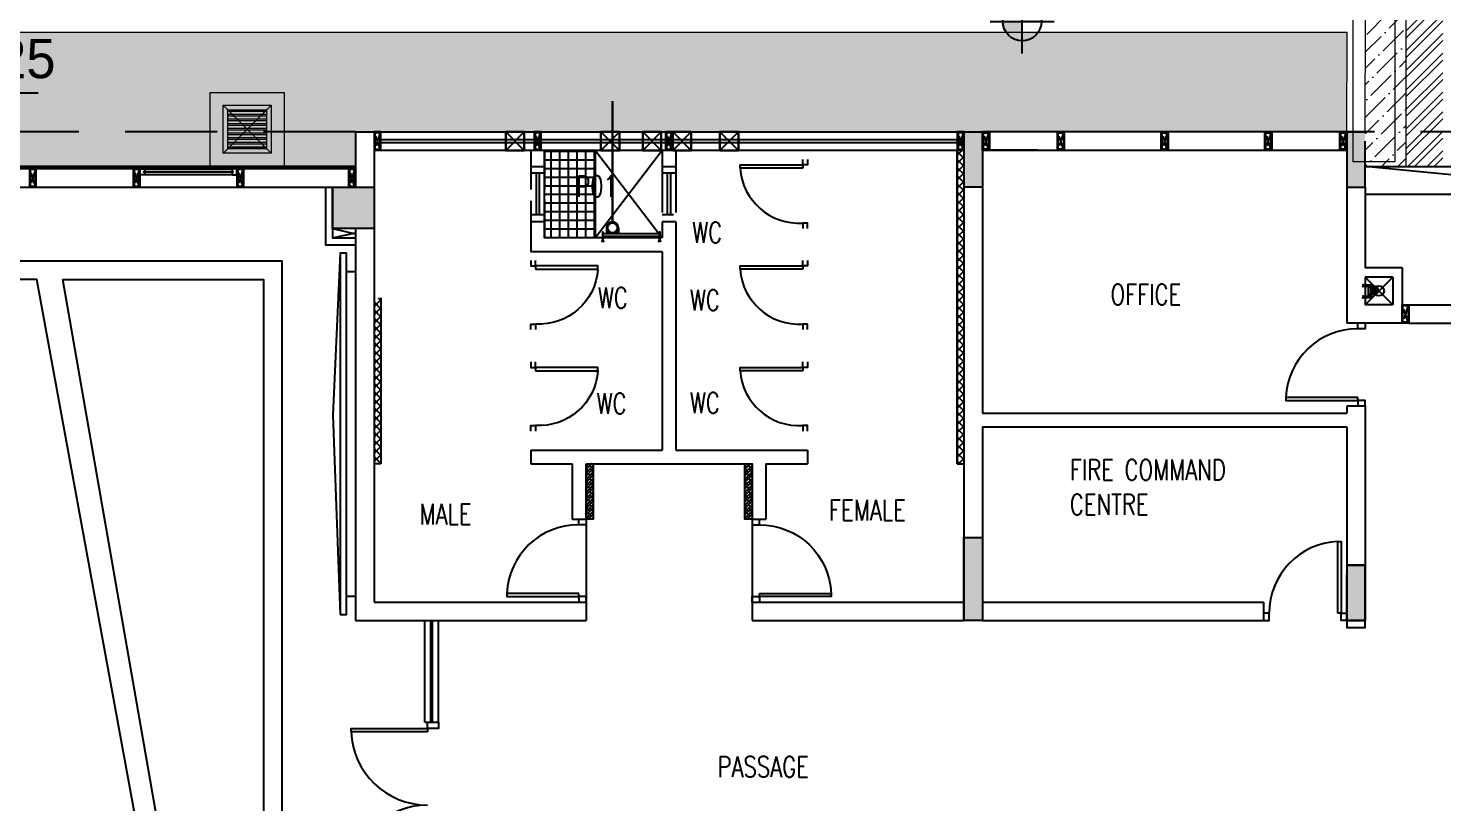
# Model space of a CAD drawing. Header units: millimetres. Extents: x 7964926 to 16080295, y -6277184 to -2986664.
# Drawn here: x 8205747 to 8221089, y -3097207 to -3088811 of the extents above; entities that cross this region are included whole.
import ezdxf

# ---------------------------------------------------------------- set-up
doc = ezdxf.new("R2010")
doc.units = ezdxf.units.MM
doc.header["$LTSCALE"] = 2000
doc.header["$MEASUREMENT"] = 0
for name, pattern in [('( Hidden )', [0.375, 0.25, -0.125]), ('1', [0, 0, 0]), ('DASHED2', [0.375, 0.25, -0.125]), ('HIDDEN', [0.375, 0.25, -0.125]), ('HIDDEN2', [0.1875, 0.125, -0.0625])]:
    doc.linetypes.add(name, pattern=pattern)
for name, color, linetype in [('a-chequered plate', 167, 'Continuous'), ('a-col', 8, 'DASHED2'), ('a-cutout', 8, 'Continuous'), ('a-door', 8, 'Continuous'), ('a-ele 0', 8, 'Continuous'), ('a-ele 1', 8, 'Continuous'), ('a-floor line', 1, 'Continuous'), ('a-furniture', 37, 'Continuous'), ('a-glazing', 5, 'Continuous'), ('a-hatch', 8, 'Continuous'), ('a-hatch wall', 8, 'Continuous'), ('a-parapet', 1, 'Continuous'), ('a-stair', 1, 'Continuous'), ('a-text m', 8, 'Continuous'), ('a-ventilator', 5, 'HIDDEN2'), ('a-wall', 8, 'Continuous'), ('a-window', 8, 'Continuous'), ('KGD-SHAFTBRACKET', 9, 'Continuous'), ('L-FL', 7, 'Continuous'), ('PS$Bracket', 8, 'Continuous'), ('PS$CUTOUT', 1, 'Continuous')]:
    doc.layers.add(name, color=color, linetype=linetype)
for name, color, linetype, lineweight in [('L - paving', 9, 'Continuous', 5), ('L-CHAMBERS', 50, 'Continuous', 5), ('L-ELE 2', 30, 'Continuous', 15), ('L-ELE 4', 27, 'Continuous', 9), ('L-HATCH-1', 9, 'Continuous', 5), ('L-Paver 400x400', 250, '1', 13), ('L-SHRUBS', 96, 'Continuous', 18), ('PS$RWP110', 11, 'Continuous', 30), ('PS$RWP75', 11, 'Continuous', 30), ('PS$WASTE PIPE', 31, 'Continuous', 30)]:
    doc.layers.add(name, color=color, linetype=linetype, lineweight=lineweight)
doc.styles.add('a-100 txt m', font='romans.shx', dxfattribs={"width": 0.75, "height": 300})
doc.styles.add('Century Gothic', font='GOTHIC.TTF')
doc.styles.get("Standard").update_dxf_attribs({"font": 'romans.shx', "width": 0.75})
pattern_1 = [(45, (7970919.61, -3271186.865), (-44.194174, 44.194174), []), (135, (7970919.61, -3271186.865), (-44.194174, -44.194174), [])]

# ---------------------------------------------------------------- blocks, each defined once
blk = doc.blocks.new('*U197')
at = {"layer": 'KGD-SHAFTBRACKET'}
for p, q in [((619, 14), (13, 14)), ((619, -14), (13, -14))]:
    blk.add_line(p, q, dxfattribs=at)
for points in [[(16, 74), (8, 65), (0, 74), (-4, 70), (3, 63), (3, -29), (13, -29), (13, 63), (20, 71)], [(633, 74), (624, 65), (616, 74), (613, 70), (619, 63), (619, -29), (629, -29), (629, 63), (636, 71)]]:
    blk.add_lwpolyline(points, close=True, dxfattribs=at)
blk = doc.blocks.new('WASTE PIPE')
at = {"layer": 'PS$Bracket'}
for p, q in [((-156723150, 25625337, -284), (-156723150, 25625282, -284)), ((-156723140, 25625337, -284), (-156723140, 25625282, -284)), ((-156723030, 25625337, -284), (-156723030, 25625282, -284)), ((-156723020, 25625337, -284), (-156723020, 25625282, -284))]:
    blk.add_line(p, q, dxfattribs=at)
blk.add_arc((-156723085, 25625337, -284), 65, 0.0332, 180.0332, dxfattribs=at)
at = {"layer": 'PS$WASTE PIPE', "ltscale": 2}
blk.add_circle((-156723085, 25625337, -284), 55, dxfattribs=at)
blk = doc.blocks.new('RWP75')
at = {"layer": 'PS$RWP75', "ltscale": 2}
h = blk.add_hatch(dxfattribs=at)
h.set_pattern_fill('ANSI31', color=250, scale=51136.363636, angle=809.8768, style=0)
h.set_pattern_definition([(44.8768254, (-170686.134, -530749.335), (4.51013145, -4.529565034), [])])
edge = h.paths.add_edge_path()
edge.add_ellipse((6666, 1616), major_axis=(-26.5, 26.6), ratio=1, start_angle=45, end_angle=225, ccw=False)
edge.add_ellipse((6666, 1616), major_axis=(-26.5, 26.6), ratio=1, start_angle=-135, end_angle=45, ccw=False)
at = {"linetype": 'Continuous', "ltscale": 2}
for radius in [37.5, 35.2]:
    blk.add_circle((6666, 1616), radius, dxfattribs=at)
at = {"layer": 'PS$Bracket'}
for p, q in [((6622, 1616), (6622, 1653)), ((6629, 1616), (6629, 1653)), ((6704, 1616), (6704, 1653)), ((6711, 1616), (6711, 1653))]:
    blk.add_line(p, q, dxfattribs=at)
blk.add_arc((6666, 1616), 44.3, 179.8768, 359.8768, dxfattribs=at)
at = {"layer": 'PS$RWP110', "color": 8, "linetype": 'ByBlock', "ltscale": 0.2}
for p, q in [((6618, 1663), (6618, 1660)), ((6619, 1665), (6632, 1665)), ((6623, 1667), (6623, 1665)), ((6623, 1663), (6623, 1660)), ((6624, 1669), (6627, 1669)), ((6628, 1667), (6628, 1665)), ((6628, 1663), (6628, 1660)), ((6633, 1663), (6633, 1660)), ((6700, 1663), (6700, 1659)), ((6713, 1664), (6701, 1664)), ((6704, 1663), (6704, 1659)), ((6704, 1667), (6704, 1664)), ((6709, 1668), (6706, 1668)), ((6710, 1667), (6710, 1664)), ((6710, 1663), (6710, 1659)), ((6715, 1663), (6715, 1659))]:
    blk.add_line(p, q, dxfattribs=at)
for centre, start, end in [((6619, 1663), 89.8768, 179.8768), ((6622, 1663), 359.8768, 89.8768), ((6624, 1667), 89.8768, 179.8768), ((6624, 1663), 89.8768, 179.8768), ((6627, 1667), 359.8768, 89.8768), ((6627, 1663), 359.8768, 89.8768), ((6629, 1663), 89.8768, 179.8768), ((6632, 1663), 359.8768, 89.8768), ((6701, 1663), 89.8768, 179.8768), ((6703, 1663), 359.8768, 89.8768), ((6706, 1667), 89.8768, 179.8768), ((6706, 1663), 89.8768, 179.8768), ((6709, 1667), 359.8768, 89.8768), ((6709, 1663), 359.8768, 89.8768), ((6711, 1663), 89.8768, 179.8768), ((6713, 1663), 359.8768, 89.8768)]:
    blk.add_arc(centre, 1.23, start, end, dxfattribs=at)
blk = doc.blocks.new('*U195')
at = {"layer": 'KGD-SHAFTBRACKET'}
for p, q in [((619, 14), (505, 14)), ((619, -14), (505, -14))]:
    blk.add_line(p, q, dxfattribs=at)
for points in [[(509, 74), (500, 65), (492, 74), (489, 70), (495, 63), (495, -29), (505, -29), (505, 63), (512, 71)], [(633, 74), (624, 65), (616, 74), (613, 70), (619, 63), (619, -29), (629, -29), (629, 63), (636, 71)]]:
    blk.add_lwpolyline(points, close=True, dxfattribs=at)
blk = doc.blocks.new('d900 100wl')
blk.add_lwpolyline([(95, 80), (95, 859), (60, 859), (60, 80)], close=True)
for points in [[(0, 0), (60, 0), (60, 80), (0, 80)], [(900, 0), (840, 0), (840, 80), (900, 80)]]:
    blk.add_lwpolyline(points)
blk.add_arc((60, 80), 780, 0, 87.4282)
blk = doc.blocks.new('A$C5C3E1B7C')
at = {"layer": 'a-door'}
for points in [[(0, 750), (0, 690), (50, 690), (50, 750)], [(0, 0), (0, 60), (50, 60), (50, 0)]]:
    blk.add_lwpolyline(points, dxfattribs=at)
blk.add_lwpolyline([(50, 95), (729, 95), (729, 60), (50, 60)], close=True, dxfattribs=at)
blk.add_arc((90, 50), 641, 3.9943, 93.5585, dxfattribs=at)
blk = doc.blocks.new('DFR1800')
for points in [[(105, 120), (105, 949), (70, 949), (70, 120)], [(1695, 120), (1695, 949), (1730, 949), (1730, 120)]]:
    blk.add_lwpolyline(points, close=True)
for points in [[(0, 0), (70, 0), (70, 120), (0, 120)], [(1800, 0), (1730, 0), (1730, 120), (1800, 120)]]:
    blk.add_lwpolyline(points)
for centre, start, end in [((70, 120), 359.9998, 87.7909), ((1730, 120), 92.2091, 180.0002)]:
    blk.add_arc(centre, 830, start, end)
blk = doc.blocks.new('*U225')
blk.add_lwpolyline([(805, 80), (805, 859), (840, 859), (840, 80)], close=True)
for points in [[(0, 0), (60, 0), (60, 80), (0, 80)], [(900, 0), (840, 0), (840, 80), (900, 80)]]:
    blk.add_lwpolyline(points)
blk.add_arc((840, 80), 780, 92.5718, 180)
blk = doc.blocks.new('V600')
for p, q in [((25, 100), (625, 100)), ((100, 100), (100, -50)), ((550, 100), (550, -50)), ((25, -50), (625, -50))]:
    blk.add_line(p, q)
at = {"linetype": 'HIDDEN'}
for p, q in [((100, 42.5), (550, 42.5)), ((100, 7.5), (550, 7.5))]:
    blk.add_line(p, q, dxfattribs=at)
blk = doc.blocks.new('CLUB HOUSE')
at = {"layer": 'a-chequered plate'}
h = blk.add_hatch(dxfattribs=at)
h.set_pattern_fill('NET', color=256, scale=750)
h.set_pattern_definition([(0, (8245450.72, -3209392.37), (0, 93.75), []), (90, (8245450.72, -3209392.37), (-93.75, 6e-15), [])])
h.paths.add_polyline_path([(8234626, -3208217), (8234076, -3208217), (8234076, -3207267), (8234626, -3207267)])
at = {"layer": 'a-furniture'}
h = blk.add_hatch(dxfattribs=at)
h.set_pattern_fill('ANSI38', color=256, scale=200)
h.set_pattern_definition([(45, (7097843.437, -3785685.534), (-17.67766953, 17.67766953), []), (135, (7097843.437, -3785685.534), (-53.0330086, 17.67766953), [62.5, -37.5])])
h.paths.add_polyline_path([(8234526, -3210667), (8234603, -3210667), (8234603, -3211267), (8234526, -3211267)])
h = blk.add_hatch(dxfattribs=at)
h.set_pattern_fill('ANSI38', color=256, scale=200)
h.set_pattern_definition([(45, (7099565.82, -3785685.534), (-17.67766953, 17.67766953), []), (135, (7099565.82, -3785685.534), (-53.0330086, 17.67766953), [62.5, -37.5])])
h.paths.add_polyline_path([(8236248, -3210667), (8236326, -3210667), (8236326, -3211267), (8236248, -3211267)])
at = {"layer": 'a-hatch'}
h = blk.add_hatch(color=256, dxfattribs=at)
h.dxf.hatch_style = 1
h.paths.add_polyline_path([(8238826, -3207067), (8238626, -3207067), (8238626, -3207667), (8238826, -3207667)])
h = blk.add_hatch(color=256, dxfattribs=at)
h.dxf.hatch_style = 1
h.paths.add_polyline_path([(8242976, -3207067), (8242776, -3207067), (8242776, -3207667), (8242976, -3207667)])
h = blk.add_hatch(dxfattribs=at)
h.set_pattern_fill('ANSI37', color=256, scale=500)
h.set_pattern_definition(pattern_1)
h.paths.add_polyline_path([(8238551, -3210667), (8238626, -3210667), (8238626, -3207267), (8238551, -3207267)])
h = blk.add_hatch(color=256, dxfattribs=at)
h.dxf.hatch_style = 1
h.paths.add_polyline_path([(8231776, -3207667), (8231776, -3208117), (8232226, -3208117), (8232226, -3207667)])
h = blk.add_hatch(dxfattribs=at)
h.set_pattern_fill('ANSI37', color=256, scale=500)
h.set_pattern_definition(pattern_1)
h.paths.add_polyline_path([(8232226, -3210667), (8232301, -3210667), (8232301, -3208867), (8232226, -3208867)])
h = blk.add_hatch(color=256, dxfattribs=at)
h.dxf.hatch_style = 1
h.paths.add_polyline_path([(8238626, -3212367), (8238826, -3212367), (8238826, -3211467), (8238626, -3211467)])
h = blk.add_hatch(color=256, dxfattribs=at)
h.dxf.hatch_style = 1
h.paths.add_polyline_path([(8242776, -3211767), (8242976, -3211767), (8242976, -3212367), (8242776, -3212367)])
blk.add_lwpolyline([(8238625, -3211467), (8238825, -3211467), (8238825, -3212367), (8238625, -3212367)], close=True)
at = {"layer": 'a-chequered plate'}
blk.add_lwpolyline([(8234626, -3208217), (8234076, -3208217), (8234076, -3207267), (8234626, -3207267)], close=True, dxfattribs=at)
at = {"layer": 'a-col'}
for points in [[(8238626, -3207067), (8238826, -3207067), (8238826, -3207667), (8238626, -3207667)], [(8242776, -3207667), (8242976, -3207667), (8242976, -3207067), (8242776, -3207067)], [(8231776, -3207667), (8232226, -3207667), (8232226, -3208117), (8231776, -3208117)], [(8238626, -3211467), (8238826, -3211467), (8238826, -3212367), (8238626, -3212367)], [(8242776, -3211767), (8242976, -3211767), (8242976, -3212367), (8242776, -3212367)]]:
    blk.add_lwpolyline(points, close=True, dxfattribs=at)
at = {"layer": 'a-cutout', "linetype": 'HIDDEN', "ltscale": 500}
for p, q in [((8234626, -3208217), (8235351, -3207267)), ((8234626, -3207267), (8235351, -3208217))]:
    blk.add_line(p, q, dxfattribs=at)
at = {"layer": 'a-cutout'}
for p, q in [((8243276, -3208642), (8242976, -3208942)), ((8242976, -3208642), (8243276, -3208942))]:
    blk.add_line(p, q, dxfattribs=at)
at = {"layer": 'a-ele 0', "linetype": 'HIDDEN', "ltscale": 0.3}
for p, q in [((8232291, -3207077), (8232236, -3207257)), ((8232291, -3207257), (8232236, -3207077)), ((8234028, -3207077), (8233973, -3207257)), ((8234028, -3207257), (8233973, -3207077)), ((8235453, -3207077), (8235398, -3207257)), ((8235453, -3207257), (8235398, -3207077)), ((8238616, -3207077), (8238561, -3207257)), ((8238616, -3207257), (8238561, -3207077)), ((8238891, -3207077), (8238836, -3207257)), ((8238891, -3207257), (8238836, -3207077)), ((8239703, -3207077), (8239648, -3207257)), ((8239703, -3207257), (8239648, -3207077)), ((8240828, -3207077), (8240773, -3207257)), ((8240828, -3207257), (8240773, -3207077)), ((8241953, -3207077), (8241898, -3207257)), ((8241953, -3207257), (8241898, -3207077)), ((8242766, -3207077), (8242711, -3207257)), ((8242766, -3207257), (8242711, -3207077)), ((8228553, -3207477), (8228498, -3207657)), ((8228553, -3207657), (8228498, -3207477)), ((8229678, -3207477), (8229623, -3207657)), ((8229678, -3207657), (8229623, -3207477)), ((8230803, -3207477), (8230748, -3207657)), ((8230803, -3207657), (8230748, -3207477)), ((8232016, -3207657), (8231961, -3207477)), ((8232016, -3207477), (8231961, -3207657)), ((8243441, -3208952), (8243386, -3209132)), ((8243441, -3209132), (8243386, -3208952))]:
    blk.add_line(p, q, dxfattribs=at)
at = {"layer": 'a-ele 0', "color": 30}
for points in [[(8232301, -3207067), (8232226, -3207067), (8232226, -3207267), (8232301, -3207267)], [(8232291, -3207077), (8232236, -3207077), (8232236, -3207257), (8232291, -3207257)], [(8234038, -3207067), (8233963, -3207067), (8233963, -3207267), (8234038, -3207267)], [(8234028, -3207077), (8233973, -3207077), (8233973, -3207257), (8234028, -3207257)], [(8235463, -3207067), (8235388, -3207067), (8235388, -3207267), (8235463, -3207267)], [(8235453, -3207077), (8235398, -3207077), (8235398, -3207257), (8235453, -3207257)], [(8238626, -3207067), (8238551, -3207067), (8238551, -3207267), (8238626, -3207267)], [(8238616, -3207077), (8238561, -3207077), (8238561, -3207257), (8238616, -3207257)], [(8238826, -3207067), (8238901, -3207067), (8238901, -3207267), (8238826, -3207267)], [(8238836, -3207077), (8238891, -3207077), (8238891, -3207257), (8238836, -3207257)], [(8239638, -3207067), (8239713, -3207067), (8239713, -3207267), (8239638, -3207267)], [(8239648, -3207077), (8239703, -3207077), (8239703, -3207257), (8239648, -3207257)], [(8240763, -3207067), (8240838, -3207067), (8240838, -3207267), (8240763, -3207267)], [(8240773, -3207077), (8240828, -3207077), (8240828, -3207257), (8240773, -3207257)], [(8241888, -3207067), (8241963, -3207067), (8241963, -3207267), (8241888, -3207267)], [(8241898, -3207077), (8241953, -3207077), (8241953, -3207257), (8241898, -3207257)], [(8242701, -3207067), (8242776, -3207067), (8242776, -3207267), (8242701, -3207267)], [(8242711, -3207077), (8242766, -3207077), (8242766, -3207257), (8242711, -3207257)], [(8228563, -3207467), (8228488, -3207467), (8228488, -3207667), (8228563, -3207667)], [(8228553, -3207477), (8228498, -3207477), (8228498, -3207657), (8228553, -3207657)], [(8229688, -3207467), (8229613, -3207467), (8229613, -3207667), (8229688, -3207667)], [(8229678, -3207477), (8229623, -3207477), (8229623, -3207657), (8229678, -3207657)], [(8230813, -3207467), (8230738, -3207467), (8230738, -3207667), (8230813, -3207667)], [(8230803, -3207477), (8230748, -3207477), (8230748, -3207657), (8230803, -3207657)], [(8232026, -3207467), (8231951, -3207467), (8231951, -3207667), (8232026, -3207667)], [(8232016, -3207477), (8231961, -3207477), (8231961, -3207657), (8232016, -3207657)], [(8243376, -3208942), (8243451, -3208942), (8243451, -3209142), (8243376, -3209142)], [(8243376, -3208942), (8243451, -3208942), (8243451, -3209142), (8243376, -3209142)], [(8243386, -3208952), (8243441, -3208952), (8243441, -3209132), (8243386, -3209132)], [(8243386, -3208952), (8243441, -3208952), (8243441, -3209132), (8243386, -3209132)]]:
    blk.add_lwpolyline(points, close=True, dxfattribs=at)
at = {"layer": 'a-ele 1', "linetype": 'HIDDEN', "ltscale": 2}
for p, q in [((8232026, -3207067), (8212376, -3207067)), ((8249076, -3207067), (8242976, -3207067))]:
    blk.add_line(p, q, dxfattribs=at)
at = {"layer": 'a-ele 1', "linetype": 'HIDDEN', "ltscale": 1000}
for points in [[(8242976, -3207442), (8249076, -3207442)], [(8242976, -3207742), (8249076, -3207742)]]:
    blk.add_lwpolyline(points, dxfattribs=at)
at = {"layer": 'a-floor line'}
for p, q in [((8234526, -3211267), (8234526, -3212167)), ((8234526, -3211267), (8234526, -3212167)), ((8236326, -3211267), (8236326, -3212167)), ((8236326, -3211267), (8236326, -3212167))]:
    blk.add_line(p, q, dxfattribs=at)
at = {"layer": 'a-furniture'}
for p, q in [((8239426, -3207267), (8238826, -3207267)), ((8231776, -3208117), (8232026, -3208173)), ((8231776, -3208217), (8232026, -3208162)), ((8231926, -3208581), (8232026, -3208581)), ((8231926, -3212101), (8232026, -3212101))]:
    blk.add_line(p, q, dxfattribs=at)
for points in [[(8231701, -3207667), (8231701, -3208292), (8232026, -3208292)], [(8231776, -3207667), (8231776, -3208217), (8232026, -3208217)], [(8231860, -3208382), (8231779, -3210138), (8231860, -3212299)], [(8242776, -3212367), (8242776, -3212442), (8242976, -3212442), (8242976, -3212367)]]:
    blk.add_lwpolyline(points, dxfattribs=at)
for points in [[(8231860, -3212299), (8231926, -3212299), (8231926, -3208382), (8231860, -3208382)], [(8234526, -3210667), (8234603, -3210667), (8234603, -3211267), (8234526, -3211267)], [(8236248, -3210667), (8236326, -3210667), (8236326, -3211267), (8236248, -3211267)]]:
    blk.add_lwpolyline(points, close=True, dxfattribs=at)
at = {"layer": 'a-glazing'}
for p, q in [((8232301, -3207067), (8233963, -3207067)), ((8232301, -3207152), (8233963, -3207152)), ((8232301, -3207182), (8233963, -3207182)), ((8234038, -3207067), (8235388, -3207067)), ((8234038, -3207152), (8235388, -3207152)), ((8234038, -3207182), (8235388, -3207182)), ((8235463, -3207067), (8238551, -3207067)), ((8235463, -3207152), (8238551, -3207152)), ((8235463, -3207182), (8238551, -3207182)), ((8232301, -3207267), (8233963, -3207267)), ((8234038, -3207267), (8238551, -3207267)), ((8232026, -3207442), (8212751, -3207442)), ((8232026, -3207450), (8212759, -3207450)), ((8232026, -3207459), (8212768, -3207459)), ((8235501, -3207517), (8235351, -3207517)), ((8235476, -3207967), (8235351, -3207967)), ((8232776, -3213467), (8232776, -3212367)), ((8232841, -3213467), (8232841, -3212367)), ((8232861, -3213467), (8232861, -3212367)), ((8232926, -3213467), (8232926, -3212367)), ((8232776, -3213467), (8232926, -3213467))]:
    blk.add_line(p, q, dxfattribs=at)
at = {"layer": 'a-glazing', "linetype": 'HIDDEN'}
for p, q in [((8235351, -3207442), (8235351, -3208042)), ((8235407, -3207517), (8235407, -3207967)), ((8235442, -3207517), (8235442, -3207967)), ((8235501, -3207442), (8235501, -3208042))]:
    blk.add_line(p, q, dxfattribs=at)
at = {"layer": 'a-hatch'}
blk.add_line((8232301, -3208867), (8232301, -3210667), dxfattribs=at)
for points in [[(8238551, -3210667), (8238626, -3210667), (8238626, -3207267), (8238551, -3207267)], [(8242976, -3211767), (8242776, -3211767), (8242776, -3212367), (8242976, -3212367)]]:
    blk.add_lwpolyline(points, close=True, dxfattribs=at)
blk.add_circle((8243126, -3208792), 55, dxfattribs=at)
at = {"layer": 'a-hatch wall'}
for p, q in [((8238551, -3210667), (8238551, -3207267)), ((8238551, -3210667), (8238551, -3207267)), ((8232301, -3208867), (8232301, -3210667)), ((8232301, -3210667), (8232226, -3210667)), ((8238551, -3210667), (8238626, -3210667))]:
    blk.add_line(p, q, dxfattribs=at)
at = {"layer": 'a-parapet'}
for p, q in [((8232026, -3207467), (8212776, -3207467)), ((8212976, -3207667), (8232026, -3207667))]:
    blk.add_line(p, q, dxfattribs=at)
for points in [[(8242776, -3207067), (8238826, -3207067)], [(8238826, -3207267), (8242776, -3207267)], [(8243451, -3208942), (8245426, -3208942)], [(8243451, -3209142), (8245426, -3209142)]]:
    blk.add_lwpolyline(points, dxfattribs=at)
at = {"layer": 'a-stair'}
blk.add_line((8246026, -3207742), (8242976, -3207442), dxfattribs=at)
at = {"layer": 'a-wall'}
for p, q in [((8232026, -3207067), (8232226, -3207067)), ((8232026, -3207067), (8232026, -3207667)), ((8238826, -3207067), (8238826, -3210117)), ((8242776, -3207067), (8242776, -3209142)), ((8242776, -3207067), (8242976, -3207067)), ((8232226, -3207267), (8232226, -3212167)), ((8233926, -3207267), (8233926, -3207442)), ((8234076, -3207267), (8234076, -3207442)), ((8235351, -3207267), (8235351, -3207442)), ((8235501, -3207267), (8235501, -3207442)), ((8238626, -3212167), (8238626, -3207267)), ((8233926, -3207442), (8234076, -3207442)), ((8235351, -3207442), (8235501, -3207442)), ((8242976, -3207667), (8242976, -3208542)), ((8232026, -3208117), (8232026, -3212367)), ((8233926, -3208042), (8233926, -3208367)), ((8234076, -3208042), (8233926, -3208042)), ((8234076, -3208042), (8234076, -3208217)), ((8235351, -3208042), (8235351, -3208217)), ((8235501, -3208042), (8235351, -3208042)), ((8235501, -3208042), (8235501, -3210517)), ((8235351, -3208217), (8234076, -3208217)), ((8235351, -3208217), (8234076, -3208217)), ((8235351, -3208367), (8233926, -3208367)), ((8235351, -3208367), (8233926, -3208367)), ((8235351, -3208367), (8235351, -3210517)), ((8243376, -3208542), (8242976, -3208542)), ((8243376, -3208542), (8243376, -3209142)), ((8242976, -3208642), (8242976, -3208942)), ((8243276, -3208642), (8242976, -3208642)), ((8243276, -3208642), (8243276, -3208942)), ((8243276, -3208942), (8242976, -3208942)), ((8243376, -3209142), (8242776, -3209142)), ((8238826, -3210117), (8242776, -3210117)), ((8242776, -3210042), (8242776, -3210117)), ((8242976, -3210042), (8242776, -3210042)), ((8242976, -3210042), (8242976, -3212367)), ((8238826, -3210267), (8242776, -3210267)), ((8238826, -3210267), (8238826, -3212167)), ((8242776, -3210267), (8242776, -3212367)), ((8233926, -3210517), (8233926, -3210667)), ((8233926, -3210517), (8235351, -3210517)), ((8235501, -3210517), (8236926, -3210517)), ((8236926, -3210517), (8236926, -3210667)), ((8233926, -3210667), (8234376, -3210667)), ((8234376, -3210667), (8234376, -3211267)), ((8234526, -3210667), (8234526, -3211267)), ((8234526, -3210667), (8236326, -3210667)), ((8236326, -3210667), (8236326, -3211267)), ((8236476, -3210667), (8236476, -3211267)), ((8236476, -3210667), (8236926, -3210667)), ((8234376, -3211267), (8234526, -3211267)), ((8236326, -3211267), (8236476, -3211267)), ((8232226, -3212167), (8234526, -3212167)), ((8234526, -3212167), (8234526, -3212367)), ((8236326, -3212167), (8236326, -3212367)), ((8236326, -3212167), (8238626, -3212167)), ((8238825, -3212167), (8241876, -3212167)), ((8241876, -3212367), (8241876, -3212167)), ((8232026, -3212367), (8234526, -3212367)), ((8236326, -3212367), (8238626, -3212367)), ((8236326, -3212367), (8238626, -3212367)), ((8238826, -3212367), (8241876, -3212367)), ((8242776, -3212367), (8242976, -3212367))]:
    blk.add_line(p, q, dxfattribs=at)
at = {"layer": 'a-window'}
for p, q in [((8229740, -3207467), (8230686, -3207467)), ((8230686, -3207532), (8229740, -3207532))]:
    blk.add_line(p, q, dxfattribs=at)
for points in [[(8229688, -3207467), (8229740, -3207467), (8229740, -3207497), (8229730, -3207497), (8229730, -3207503), (8229740, -3207503), (8229740, -3207532), (8229688, -3207532)], [(8230696, -3207503), (8229730, -3207503), (8229730, -3207497), (8230696, -3207497)], [(8230738, -3207467), (8230686, -3207467), (8230686, -3207497), (8230696, -3207497), (8230696, -3207503), (8230686, -3207503), (8230686, -3207532), (8230738, -3207532)]]:
    blk.add_lwpolyline(points, close=True, dxfattribs=at)
at = {"layer": 'a-door', "color": 2, "rotation": 180}
for p in [(8236926, -3207367), (8236926, -3208462), (8236926, -3209562)]:
    blk.add_blockref('A$C5C3E1B7C', p, dxfattribs=at)
at = {"layer": 'a-door', "color": 2, "xscale": -1, "rotation": 180}
for p in [(8233926, -3208462), (8233926, -3209562)]:
    blk.add_blockref('A$C5C3E1B7C', p, dxfattribs=at)
at = {"layer": 'a-door'}
for p, rotation in [((8242976, -3210042), 89.99999999999997), ((8234526, -3212167), 90)]:
    blk.add_blockref('d900 100wl', p, dxfattribs=dict(at, rotation=rotation))
at = {"layer": 'a-door', "xscale": -1, "rotation": 270}
blk.add_blockref('d900 100wl', (8236326, -3212167), dxfattribs=at)
blk.add_blockref('d900 100wl', (8236326, -3212167), dxfattribs=at)
at = {"layer": 'a-door'}
blk.add_blockref('*U225', (8241876, -3212367), dxfattribs=at)
at = {"layer": 'a-ventilator', "rotation": 270}
blk.add_blockref('V600', (8233976, -3207417), dxfattribs=at)
at = {"layer": 'a-window', "rotation": 90}
blk.add_blockref('DFR1800', (8232926, -3215267), dxfattribs=at)
blk = doc.blocks.new('finish lvl')
h = blk.add_hatch(color=256)
edge = h.paths.add_edge_path()
edge.add_ellipse((0.0378, 0.003), major_axis=(-0.0305, 0.0305), ratio=1, start_angle=-45, end_angle=45)
edge.add_line((-0.0053, 0.003), (0.0378, 0.003))
edge.add_line((0.0378, 0.003), (0.0378, 0.0461))
edge = h.paths.add_edge_path()
edge.add_ellipse((0.0378, 0.003), major_axis=(-0.0305, 0.0305), ratio=1, start_angle=135, end_angle=225)
edge.add_line((0.0809, 0.003), (0.0378, 0.003))
edge.add_line((0.0378, 0.003), (0.0378, -0.0401))
for p, q in [((0.0378, 0.0748), (0.0378, -0.0688)), ((-0.034, 0.003), (0.4857, 0.003))]:
    blk.add_line(p, q)
blk.add_ellipse((0.0378, 0.003), major_axis=(-0.0305, 0.0305), ratio=1, start_param=1.570796326794534, end_param=7.85398163397412)
at = {"layer": 'L-FL'}
for tag, p in [('%%P0.00', (0.1256, 0.0357)), ('FIN.LVL.', (0.1075, -0.103))]:
    blk.add_attdef(tag, p, '', height=0.08, dxfattribs=at)
blk = doc.blocks.new('CHAMBERS')
at = {"layer": 'L-Paver 400x400', "true_color": 0x636466}
h = blk.add_hatch(dxfattribs=at)
h.set_pattern_fill('ANSI32', color=251, scale=135, angle=315)
h.set_pattern_definition([(0, (0.48, 1.42), (1e-14, 50.625), []), (0, (17.355, -15.46), (1e-14, 50.625), [])])
h.paths.add_polyline_path([(7999084, -3148058), (7998664, -3148058), (7998664, -3148478), (7999084, -3148478)])
at = {"layer": 'L-CHAMBERS', "color": 42}
for points in [[(7999274, -3148668), (7998474, -3148668), (7998474, -3147868), (7999274, -3147868)], [(7999134, -3148528), (7998614, -3148528), (7998614, -3148008), (7999134, -3148008)], [(7999084, -3148478), (7998664, -3148478), (7998664, -3148058), (7999084, -3148058)]]:
    blk.add_lwpolyline(points, close=True, dxfattribs=at)
at = {"layer": 'L-Paver 400x400', "color": 251, "linetype": '( Hidden )', "ltscale": 0.005, "true_color": 0x636466}
for p, q in [((7998614, -3148008), (7999134, -3148528)), ((7998614, -3148528), (7999134, -3148008))]:
    blk.add_line(p, q, dxfattribs=at)

msp = doc.modelspace()

# ---------------------------------------------------------------- hatches: boundary and pattern name
at = {"layer": 'L - paving'}
h = msp.add_hatch(dxfattribs=at)
h.set_pattern_fill('ANSI36', color=256, scale=1000)
h.set_pattern_definition([(45, (8145620.79, -3159632.72), (66.29126, 243.06796), [312.5, -62.5, 0, -62.5])])
edge = h.paths.add_edge_path()
edge.add_line((8220564, -3088658.1), (8220564, -3082260))
edge.add_line((8220559.5, -3082260), (8219488.6, -3082260))
edge.add_line((8219488.6, -3082260), (8219488.6, -3088658.1))
edge.add_line((8219488.6, -3088658.1), (8220251.9, -3088658.6))
edge = h.paths.add_edge_path()
edge.add_line((8220571.6, -3088658.5), (8220249, -3088658.5))
edge.add_line((8220249, -3088658.1), (8220249, -3090310.1))
edge.add_line((8220249, -3090310.1), (8220688.6, -3090310.1))
edge.add_line((8220688.6, -3090310.1), (8220688.6, -3082260))
edge.add_line((8220688.6, -3082260), (8220571.6, -3082260))
edge.add_line((8220571.6, -3082260), (8220571.6, -3090258.5))
at = {"layer": 'L-HATCH-1'}
h = msp.add_hatch(dxfattribs=at)
h.set_pattern_fill('STEEL', color=26, scale=1200)
h.set_pattern_definition([(45, (0, 0), (-106.0660172, 106.0660172), []), (45, (0, 75), (-106.0660172, 106.0660172), [])])
h.paths.add_polyline_path([(8221088.6, -3080558.1), (8220688.6, -3080558.1), (8220688.6, -3090308.5), (8221088.6, -3090308.5)])
at = {"layer": 'L-SHRUBS'}
h = msp.add_hatch(dxfattribs=at)
h.set_pattern_fill('GRASS', color=256, scale=200)
h.paths.add_polyline_path([(8190224, -3090308.5), (8209296.9, -3090308.5), (8209296.9, -3089933.5), (8220046.9, -3089932.7), (8220049.7, -3088858.1), (8190225.4, -3088858.1)])
at = {"layer": 'L-SHRUBS', "true_color": 0x58ba48}
h = msp.add_hatch(dxfattribs=at)
h.set_pattern_fill('GRASS', color=85, scale=500)
edge = h.paths.add_edge_path()
edge.add_line((8187246.9, -3100135.2), (8187246.9, -3098477.3))
edge.add_line((8187246.9, -3098477.3), (8181946.9, -3098477.3))
edge.add_line((8181946.9, -3098477.3), (8181946.9, -3092105.9))
edge.add_line((8181946.9, -3092105.9), (8176355.3, -3092105.9))
edge.add_line((8176355.3, -3092105.9), (8176355.3, -3093345.1))
edge.add_line((8176355.3, -3093345.1), (8177355.3, -3093613))
edge.add_line((8177355.3, -3093613), (8177355.3, -3099162.4))
edge.add_line((8177355.3, -3099162.4), (8177355.3, -3100937))
edge.add_line((8177355.3, -3100937), (8177055.4, -3101017.3))
edge.add_line((8177055.4, -3101017.3), (8177055.4, -3108085.1))
edge.add_line((8177055.4, -3108085.1), (8177355.4, -3108165.5))
edge.add_line((8177355.4, -3108165.5), (8177355.4, -3112735.1))
edge.add_line((8177355.4, -3112735.1), (8191483.5, -3112735.1))
edge.add_line((8191483.5, -3112735.1), (8191751.4, -3113735.1))
edge.add_line((8191751.4, -3113735.1), (8204251.3, -3113735.1))
edge.add_line((8204251.3, -3113735.1), (8204599.7, -3112435.1))
edge.add_line((8204599.7, -3112435.1), (8206670.2, -3112435.1))
edge.add_line((8206670.2, -3112435.1), (8207019, -3111133.5))
edge.add_line((8207019, -3111133.5), (8229941.3, -3111133.5))
edge.add_line((8229941.3, -3111133.5), (8229941.3, -3104635.1))
edge.add_line((8229941.3, -3104635.1), (8208423.2, -3104635.1))
edge.add_line((8208423.2, -3104635.1), (8209454.8, -3110435.1))
edge.add_line((8209454.8, -3111133.5), (8217763.3, -3111133.5))
edge.add_line((8217763.3, -3110435.1), (8217763.3, -3111035.1))
edge.add_line((8217763.3, -3111035.1), (8191808.5, -3111035.1))
edge.add_line((8191761.1, -3111035.1), (8191761.1, -3110435.1))
edge.add_line((8191761.1, -3110435.1), (8199648.5, -3110435.1))
edge.add_line((8199648.5, -3110435.1), (8198617, -3104635.2))
edge.add_line((8198617, -3104635.2), (8191746.9, -3104635.2))
edge.add_arc((8191746.9, -3100135.2), 4500, 180, 270.00003, ccw=False)
edge = h.paths.add_edge_path(flags=16)
edge.add_line((8187007.7, -3110072.6), (8187007.7, -3112622.6))
edge.add_line((8187007.7, -3112622.6), (8186857.7, -3112622.6))
edge.add_line((8186857.7, -3112622.6), (8180457.7, -3112622.6))
edge.add_line((8180457.7, -3112622.6), (8180457.7, -3112472.6))
edge.add_line((8180457.7, -3112472.6), (8180457.7, -3110072.6))
edge.add_line((8180133.6, -3112536.4), (8186683.6, -3112536.4))
edge = h.paths.add_edge_path(flags=16)
edge.add_line((8186857.7, -3111672.6), (8187007.7, -3111672.6))
edge.add_line((8187007.7, -3111672.6), (8187007.7, -3111822.6))
edge.add_line((8187007.7, -3111822.6), (8186857.7, -3111822.6))
edge.add_line((8186857.7, -3111822.6), (8186857.7, -3111895))
edge.add_line((8186857.7, -3111895), (8183807.7, -3111895))
edge.add_line((8183807.7, -3112472.6), (8183807.7, -3112622.6))
edge.add_line((8183807.7, -3112622.6), (8183657.7, -3112622.6))
edge.add_line((8183657.7, -3112622.6), (8183657.7, -3112472.6))
edge.add_line((8183657.7, -3112472.6), (8180607.7, -3112472.6))
edge.add_line((8180607.7, -3112472.6), (8180607.7, -3111822.6))
edge.add_line((8180607.7, -3111822.6), (8180457.7, -3111822.6))
edge.add_line((8180457.7, -3111822.6), (8180457.7, -3111672.6))
edge.add_line((8180457.7, -3111672.6), (8180607.7, -3111672.6))
edge.add_line((8182769.5, -3111672.6), (8182769.5, -3110222.6))
edge.add_line((8180607.7, -3112373.5), (8182957.7, -3112373.5))
edge.add_line((8182957.7, -3112373.5), (8182957.7, -3111676.1))
edge.add_line((8182957.7, -3111676.1), (8183132.7, -3111676.1))
edge.add_line((8183132.7, -3111676.1), (8183132.7, -3112176.1))
edge.add_line((8183132.7, -3112176.1), (8182957.7, -3112176.1))
edge.add_line((8182957.7, -3112176.1), (8182957.7, -3112472.6))
edge.add_line((8182957.7, -3112472.6), (8183307.7, -3112472.6))
edge.add_line((8183307.7, -3112472.6), (8183307.7, -3110222.6))
edge.add_line((8183198.9, -3112612.9), (8183248.9, -3112612.9))
edge.add_line((8183248.9, -3112612.9), (8186744.5, -3111918))
edge.add_line((8186744.5, -3111918), (8186857.7, -3110222.6))
edge.add_line((8186857.7, -3110222.6), (8186857.7, -3111672.6))
h.paths.add_polyline_path([(8185307.7, -3110222.6), (8185357.7, -3110222.6), (8185357.7, -3111676.1), (8185707.7, -3111676.1), (8185707.7, -3110222.6), (8185757.7, -3110222.6), (8185757.7, -3111676.1), (8186107.7, -3111676.1), (8186107.7, -3110222.6), (8186157.7, -3110222.6), (8186157.7, -3111676.1), (8186332.7, -3111676.1), (8186332.7, -3111815.5), (8184332.7, -3111815.5), (8184332.7, -3111676.1), (8184507.7, -3111676.1), (8184507.7, -3112176.1), (8184557.7, -3112176.1), (8184557.7, -3111676.1), (8184907.7, -3111676.1), (8184907.7, -3111910.5), (8184957.7, -3111910.5), (8184957.7, -3111676.1), (8185307.7, -3111676.1)], flags=16)
h.paths.add_polyline_path([(8183807.7, -3112472.6), (8183807.7, -3112622.6), (8183657.7, -3112622.6), (8183657.7, -3112472.6), (8183657.7, -3111672.6), (8183807.7, -3111672.6), (8183807.7, -3111822.6)], flags=0)
h.paths.add_polyline_path([(8183807.7, -3111822.6), (8183657.7, -3111822.6), (8183657.7, -3111672.6), (8183807.7, -3111672.6)], flags=16)
h.paths.add_polyline_path([(8193157.6, -3112460.1), (8202763.3, -3112460.1), (8202763.3, -3113060.1), (8193157.6, -3113060.1)], flags=16)
edge = h.paths.add_edge_path(flags=16)
edge.add_line((8195057.2, -3111785.1), (8198404.1, -3111785.1))
edge.add_line((8198404.1, -3111785.1), (8198404.1, -3112385.1))
edge.add_line((8198312.5, -3112385.1), (8195057.2, -3112385.1))
edge.add_line((8195057.2, -3112385.1), (8195057.2, -3111785.1))
h.paths.add_polyline_path([(8193760.5, -3113135.1), (8195760.5, -3113135.1), (8195760.5, -3113635.1), (8193760.5, -3113635.1)], flags=16)
edge = h.paths.add_edge_path(flags=16)
edge.add_line((8198517.4, -3111110.1), (8202517.4, -3111110.1))
edge.add_line((8202517.4, -3111110.1), (8202517.4, -3111710.1))
edge.add_line((8202517.4, -3111710.1), (8202345, -3111710.1))
edge.add_line((8202345, -3111710.1), (8202345, -3111110.1))
h.paths.add_polyline_path([(8196960.5, -3113135.1), (8198960.5, -3113135.1), (8198960.5, -3113635.1), (8196960.5, -3113635.1)], flags=16)
edge = h.paths.add_edge_path(flags=16)
edge.add_line((8202330.5, -3111785.1), (8201457.2, -3111785.1))
edge.add_line((8201457.2, -3111785.1), (8201457.2, -3112385.1))
edge.add_line((8201457.2, -3112385.1), (8201357.4, -3112401.9))
edge.add_line((8201357.4, -3112401.9), (8201357.4, -3111126.5))
h.paths.add_polyline_path([(8200160.5, -3113135.1), (8202160.5, -3113135.1), (8202160.5, -3113635.1), (8200160.5, -3113635.1)], flags=16)
h.paths.add_polyline_path([(8199023.2, -3104635.2), (8200054.8, -3110435.1), (8201775.1, -3110341.1), (8202789.9, -3104635.1)], flags=17)
edge = h.paths.add_edge_path(flags=17)
edge.add_line((8208017, -3104635.1), (8203196.2, -3104635.1))
edge.add_line((8203196.2, -3104635.1), (8202164.7, -3110435.1))
edge.add_line((8202017.9, -3111035.6), (8208901.7, -3111035.6))
edge.add_line((8209048.5, -3110435.1), (8208017, -3104635.1))
h.paths.add_polyline_path([(8249141.3, -3104635.1), (8231341.3, -3104635.1), (8231341.3, -3111133.5), (8249141.3, -3111133.5)])
edge = h.paths.add_edge_path()
edge.add_line((8254621.9, -3104635.1), (8250541.3, -3104635.1))
edge.add_line((8250541.3, -3104635.1), (8250541.3, -3111133.5))
edge.add_line((8250541.3, -3111133.5), (8251255.6, -3111133.5))
edge.add_arc((8251255.6, -3120133.5), 9000, 68.37653, 90, ccw=False)
edge.add_arc((8257888.7, -3103400.2), 9000, 248.37653, 381.58356)
edge.add_arc((8274626.5, -3096778.8), 9000, 188.18487, 201.58356, ccw=False)
edge.add_line((8265718.2, -3098060.1), (8259121.9, -3098060.1))
edge.add_line((8259121.9, -3098060.1), (8259121.9, -3100135.1))
edge.add_arc((8254621.9, -3100135.1), 4500, -89.99997, 0, ccw=False)
h.paths.add_polyline_path([(8180222.1, -3107432.9), (8187613.3, -3107432.9), (8187613.3, -3107345.5), (8180222.1, -3107345.5)], flags=16)
h.paths.add_polyline_path([(8216054.6, -3108284.3), (8216241.9, -3108284.3), (8216241.9, -3104815.1), (8216054.6, -3104815.1)], flags=16)
at = {"layer": 'L-SHRUBS'}
h = msp.add_hatch(dxfattribs=at)
h.set_pattern_fill('GRASS', color=256, scale=200)
h.set_pattern_definition([(90, (870.21, 2347.38), (-141.4213562, 141.4213562), [37.5, -245.3427126]), (45, (870.21, 2347.38), (-141.4213562, 141.4213562), [37.5, -162.5]), (135, (870.21, 2347.38), (-141.4213562, -141.4213562), [37.5, -162.5])])
edge = h.paths.add_edge_path()
edge.add_line((8251255.6, -3111233.5), (8250541.3, -3111233.5))
edge.add_line((8250541.3, -3111233.5), (8250541.3, -3112435.1))
edge.add_line((8250541.3, -3112435.1), (8251827.5, -3112435.1))
edge.add_line((8251827.5, -3112435.1), (8251827.5, -3113635.1))
edge.add_line((8251827.5, -3113635.1), (8206452.2, -3113635.1))
edge.add_line((8206452.2, -3113635.1), (8206149.1, -3114766.4))
edge.add_line((8206149.1, -3114766.4), (8269191.9, -3114872.4))
edge.add_line((8269191.9, -3114872.4), (8269166.9, -3093814.9))
edge.add_line((8269166.9, -3093814.9), (8265726.5, -3093817))
edge.add_line((8265726.5, -3093817), (8265726.5, -3096778.8))
edge.add_arc((8274626.5, -3096778.8), 8900, 180.00003, 201.58356)
edge.add_arc((8257888.7, -3103400.2), 9100, -111.62347, 21.58356, ccw=False)
edge.add_arc((8251255.6, -3120133.5), 8900, 68.37653, 89.9997)

# ---------------------------------------------------------------- linework, layer by layer
at = {"layer": 'a-ele 1', "linetype": 'HIDDEN', "ltscale": 2}
msp.add_line((8209296.9, -3089933.5), (8189646.9, -3089933.5), dxfattribs=at)
msp.add_line((8209296.9, -3089933.5), (8189646.9, -3089933.5), dxfattribs=at)
at = {"layer": 'a-furniture'}
for points in [[(8191046.9, -3091333.5), (8208496.9, -3091333.5), (8208496.9, -3100633.5), (8191046.9, -3100633.5)], [(8206122, -3091533.5), (8208296.9, -3091533.5), (8208296.9, -3100433.5), (8207676, -3100433.5)]]:
    msp.add_lwpolyline(points, close=True, dxfattribs=at)
msp.add_lwpolyline([(8203743.1, -3100433.5), (8207470.1, -3100433.5), (8205840.6, -3091533.5), (8205372.6, -3091533.5), (8203743.1, -3100433.5)], dxfattribs=at)
at = {"layer": 'L-ELE 2'}
for p, q in [((8220246.9, -3089933.5), (8220251.9, -3088658.1)), ((8220051.1, -3088858.1), (8190224, -3088858.1)), ((8220046.9, -3089932.7), (8220051.1, -3088858.1))]:
    msp.add_line(p, q, dxfattribs=at)
at = {"layer": 'L-ELE 4'}
msp.add_lwpolyline([(8220688.6, -3080558.1), (8220688.6, -3090308.5)], dxfattribs=at)
at = {"layer": 'L-SHRUBS', "color": 8}
msp.add_lwpolyline([(8220118.4, -3081588.1), (8220568.4, -3081588.1), (8220568.4, -3090258.5), (8220118.4, -3090258.5)], close=True, dxfattribs=at)
at = {"layer": 'PS$CUTOUT'}
for p, q in [((8210926.4, -3089935.1), (8211126.4, -3090135.1)), ((8210926.4, -3090135.1), (8211126.4, -3089935.1)), ((8211958.3, -3089935.1), (8212158.3, -3090135.1)), ((8211958.3, -3090135.1), (8212158.3, -3089935.1)), ((8212413.4, -3089935.1), (8212613.4, -3090135.1)), ((8212413.4, -3090135.1), (8212613.4, -3089935.1)), ((8212736.8, -3089935.1), (8212936.8, -3090135.1)), ((8212736.8, -3090135.1), (8212936.8, -3089935.1)), ((8213249.8, -3089935.1), (8213449.8, -3090135.1)), ((8213249.8, -3090135.1), (8213449.8, -3089935.1))]:
    msp.add_line(p, q, dxfattribs=at)
for points in [[(8210926.4, -3090135.1), (8211126.4, -3090135.1), (8211126.4, -3089935.1), (8210926.4, -3089935.1)], [(8210926.4, -3089935.1), (8211126.4, -3089935.1), (8211126.4, -3090135.1), (8210926.4, -3090135.1)], [(8211958.3, -3090135.1), (8212158.3, -3090135.1), (8212158.3, -3089935.1), (8211958.3, -3089935.1)], [(8211958.3, -3089935.1), (8212158.3, -3089935.1), (8212158.3, -3090135.1), (8211958.3, -3090135.1)], [(8212413.4, -3090135.1), (8212613.4, -3090135.1), (8212613.4, -3089935.1), (8212413.4, -3089935.1)], [(8212413.4, -3089935.1), (8212613.4, -3089935.1), (8212613.4, -3090135.1), (8212413.4, -3090135.1)], [(8212736.8, -3090135.1), (8212936.8, -3090135.1), (8212936.8, -3089935.1), (8212736.8, -3089935.1)], [(8212736.8, -3089935.1), (8212936.8, -3089935.1), (8212936.8, -3090135.1), (8212736.8, -3090135.1)], [(8213249.8, -3090135.1), (8213449.8, -3090135.1), (8213449.8, -3089935.1), (8213249.8, -3089935.1)], [(8213249.8, -3089935.1), (8213449.8, -3089935.1), (8213449.8, -3090135.1), (8213249.8, -3090135.1)]]:
    msp.add_lwpolyline(points, close=True, dxfattribs=at)
at = {"layer": 'PS$WASTE PIPE'}
msp.add_lwpolyline([(8212083.3, -3090918.5), (8212083.3, -3089602.4)], dxfattribs=at)

# ---------------------------------------------------------------- block references
at = {"layer": 'a-furniture'}
msp.add_blockref('CLUB HOUSE', (-22728.8, 117133.9), dxfattribs=at)
at = {"layer": 'L-CHAMBERS', "color": 8}
msp.add_blockref('CHAMBERS', (209247.9, 58362), dxfattribs=at)
msp.add_blockref('CHAMBERS', (209247.9, 58362), dxfattribs=at)
at = {"layer": 'L-FL', "ltscale": 0.5}
ref = msp.add_blockref('finish lvl', (8216541.3, -3088921.4), dxfattribs=dict(at, xscale=4835.364000016558, yscale=4835.364000016558, zscale=4835.364000016558, rotation=90.00021053696821))
ref.add_attrib('FIN.LVL.', 'TOC', (8217030.5, -3088421.2, 0), dxfattribs={"ltscale": 0.5, "height": 426.24, "rotation": 90.00021, "style": 'Century Gothic'})
ref.add_attrib('%%P0.00', '+100.30', (8216369.6, -3088459.6), dxfattribs={"ltscale": 0.5, "height": 426.24, "rotation": 90.00021, "style": 'Century Gothic'})
ref = msp.add_blockref('finish lvl', (8203505, -3089523.6), dxfattribs=dict(at, xscale=4835.364000016558, yscale=4835.364000016558, zscale=4835.364000016558, rotation=0.0002105369682294075))
ref.add_attrib('FIN.LVL.', 'FGL', (8204005.2, -3090012.8, 0), dxfattribs={"ltscale": 0.5, "height": 426.24, "rotation": 0.00021, "style": 'Century Gothic'})
ref.add_attrib('%%P0.00', '+100.25', (8203966.9, -3089352), dxfattribs={"ltscale": 0.5, "height": 426.24, "rotation": 0.00021, "style": 'Century Gothic'})
at = {"layer": 'PS$Bracket', "linetype": 'ByBlock', "ltscale": 0.5}
for name, p, rotation in [('*U197', (8212603.5, -3091049.9), 180), ('*U195', (8220293.9, -3092225.1), 90)]:
    msp.add_blockref(name, p, dxfattribs=dict(at, rotation=rotation))
at = {"layer": 'PS$RWP75', "rotation": 90}
msp.add_blockref('RWP75', (8221960.7, -3098319.9), dxfattribs=at)
at = {"layer": 'PS$WASTE PIPE', "rotation": 359.966775396694}
for p in [(164920282.1, -28807186.9, 283.8), (164920282.3, -28807186.9, 283.8)]:
    msp.add_blockref('WASTE PIPE', p, dxfattribs=at)

# ---------------------------------------------------------------- texts
at = {"layer": 'a-text m', "char_height": 225, "style": 'a-100 txt m'}
for s, width, insert, attachment_point in [('P01', 22375, (8211690.7, -3090637), 7), ('WC', 6076.488, (8212946.7, -3090912.5), 1), ('WC', 6076.488, (8211925.1, -3091621.3), 1), ('WC', 6076.488, (8212920.9, -3091646.1), 1), ('OFFICE', 22375, (8217486.5, -3091585.2, 0), 1), ('WC', 6076.488, (8211910.3, -3092767.1), 1), ('WC', 6076.488, (8212921.5, -3092758.5), 1), ('\\pxt7;FIRE COMMAND\\PCENTRE', 4694.228, (8217042.8, -3093485.5), 1), ('MALE', 6076.488, (8209989.5, -3093964.9), 1), ('FEMALE', 6076.488, (8214432.1, -3093922.4), 1), ('PASSAGE', 22375, (8213223.6, -3096705.3, 0), 1)]:
    msp.add_mtext_dynamic_manual_height_columns(s, width=width, gutter_width=1, heights=[0], dxfattribs=dict(at, insert=insert, attachment_point=attachment_point))

doc.saveas('drawing.dxf')
